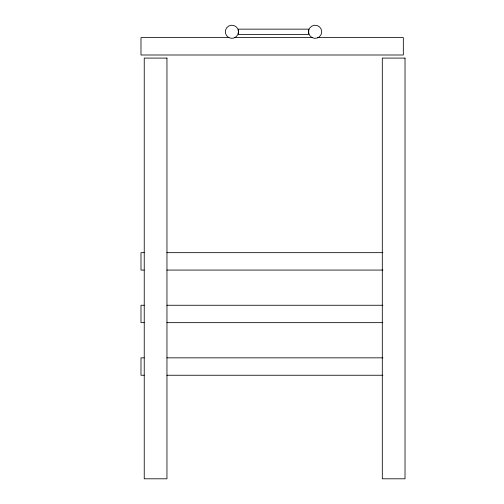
<?xml version="1.0" encoding="UTF-8"?>
<svg xmlns="http://www.w3.org/2000/svg" width="504" height="504" viewBox="0 0 504 504"><rect width="100%" height="100%" fill="white"/><g stroke="black" fill="none" stroke-linecap="round" stroke-linejoin="round"><path stroke-width="0.76" d="M228.955 37.605L140.988 37.605L140.988 54.999L403.326 54.999L403.326 37.605L317.715 37.605M234.454 37.605L312.215 37.605M144.131 252.668L140.988 252.668L140.988 270.068L144.131 270.068M166.906 252.668L382.901 252.668M166.906 270.068L382.901 270.068M144.131 305.26L140.988 305.26L140.988 322.661L144.131 322.661M166.906 305.26L382.901 305.26M166.906 322.661L382.901 322.661M144.131 357.846L140.988 357.846L140.988 375.247L144.131 375.247M166.906 357.846L382.901 357.846M166.906 375.247L382.901 375.247M308.568 29.144L238.449 29.144L238.449 34.404L308.568 34.404L308.568 29.144M166.956 58.092L144.238 58.092L144.238 478.8L166.956 478.8L166.956 58.092M405.021 58.092L382.303 58.092L382.303 478.8L405.021 478.8L405.021 58.092M311.856 37.466A6.571 6.571 0 0 0 321.716 31.771A6.571 6.571 0 0 0 311.856 26.082A6.571 6.571 0 0 0 311.856 37.466M228.589 37.466A6.571 6.571 0 0 0 238.449 31.771A6.571 6.571 0 0 0 228.589 26.082A6.571 6.571 0 0 0 228.589 37.466"/></g></svg>
